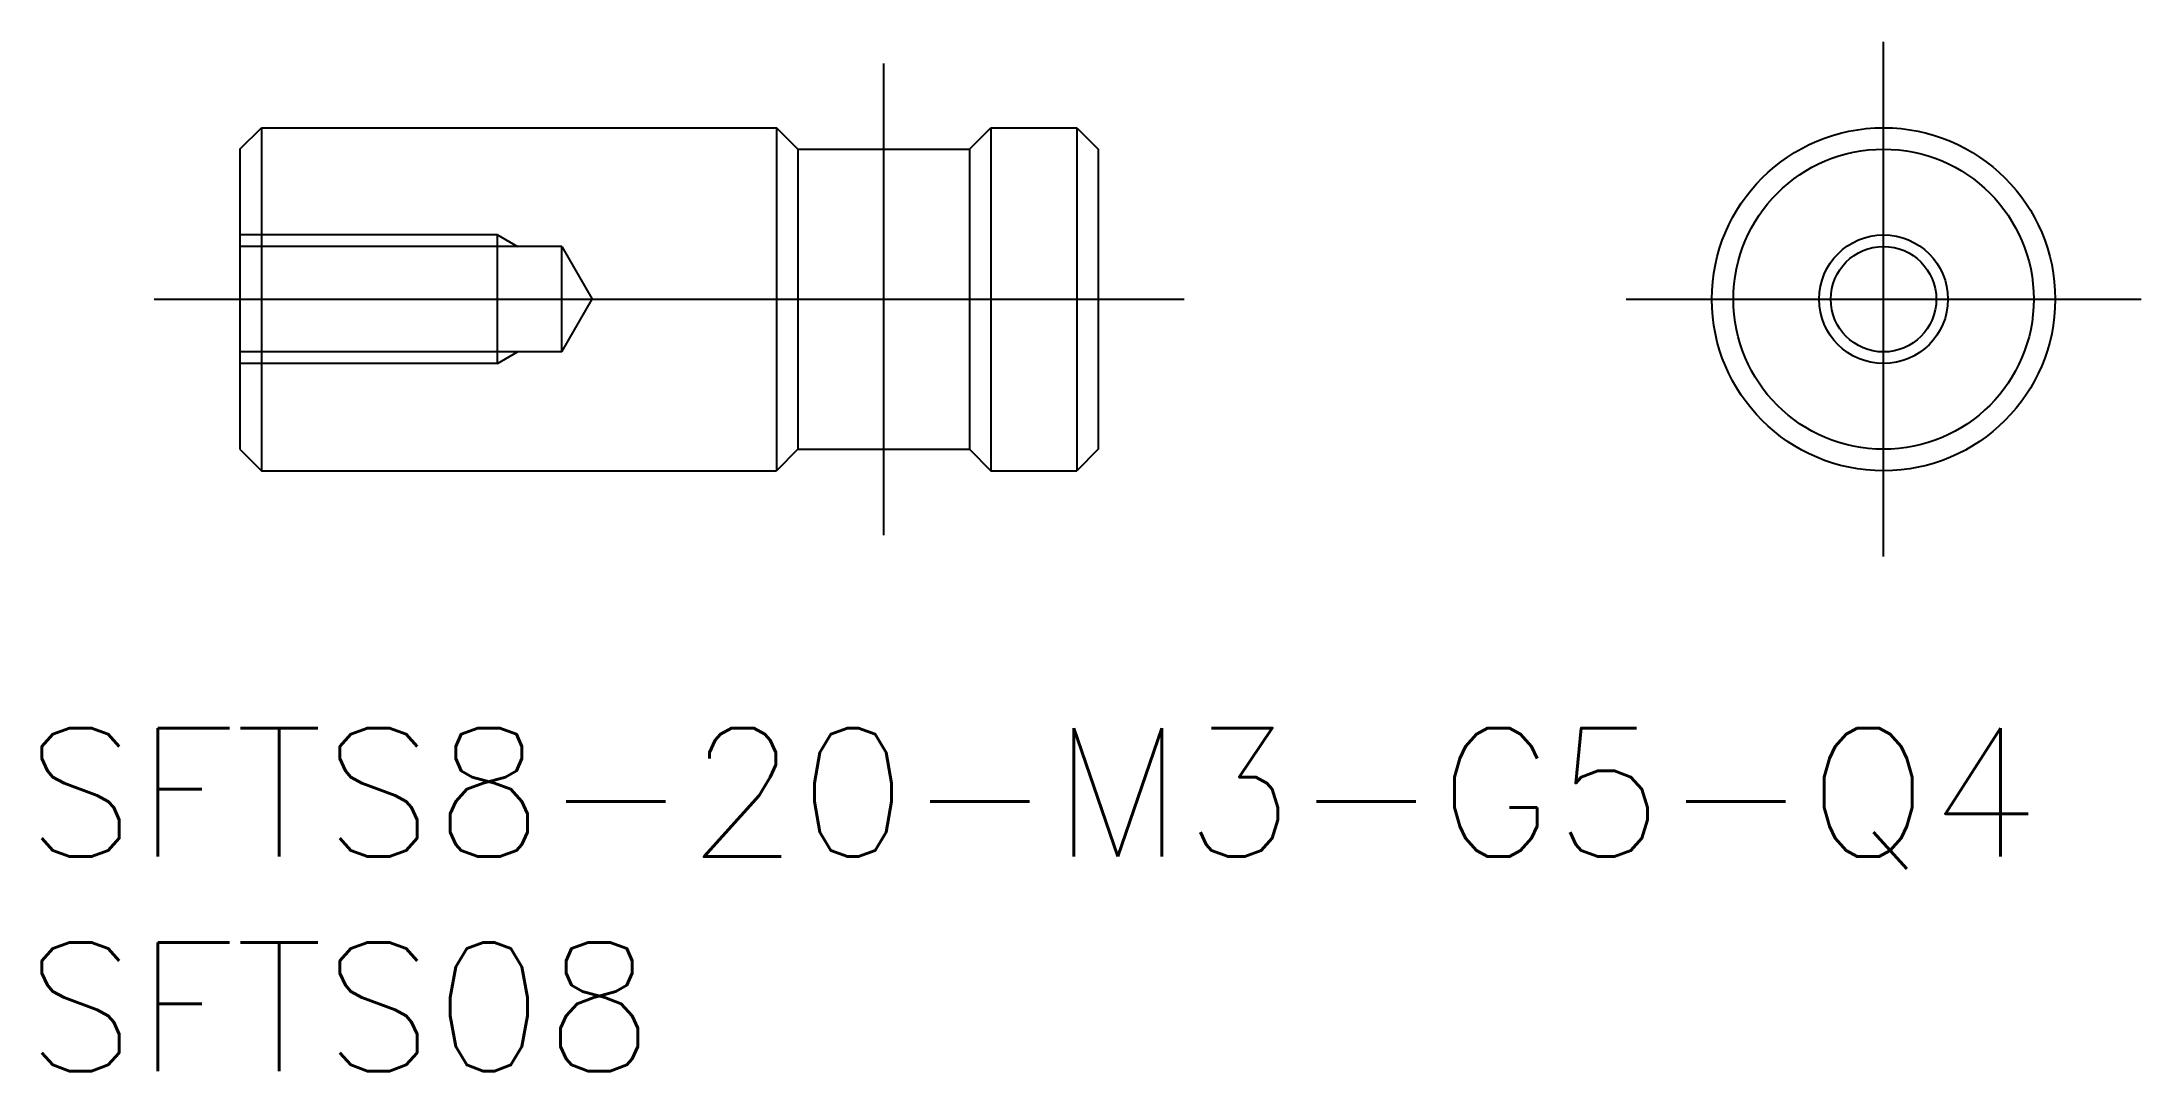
# Model space of a CAD drawing. Extents: x -42.9 to 6, y -18 to 6.
import ezdxf

# ---------------------------------------------------------------- set-up
doc = ezdxf.new("R2010")
doc.units = 0
doc.linetypes.add('CENTER', pattern=[50.8, 31.75, -6.35, 6.35, -6.35])
doc.linetypes.add('DASHED', pattern=[19.05, 12.7, -6.35])
doc.layers.get('0').update_dxf_attribs({"linetype": 'CONTINUOUS'})
doc.layers.add('CENTER', color=1, linetype='CONTINUOUS')
doc.styles.get("Standard").update_dxf_attribs({"font": 'txt.shx', "height": 3, "bigfont": 'bigfont.shx'})

# ---------------------------------------------------------------- blocks, each defined once
blk = doc.blocks.new('*U2')
at = {"color": 7, "linetype": 'CONTINUOUS'}
blk.add_text('SFTS08', height=3, dxfattribs=at).set_placement((-43.302, -18))
blk = doc.blocks.new('*U3')
at = {"color": 7, "linetype": 'CONTINUOUS'}
blk.add_text('SFTS8-20-M3-G5-Q4', height=3, dxfattribs=at).set_placement((-43.302, -13))

msp = doc.modelspace()

# ---------------------------------------------------------------- linework, layer by layer
at = {"color": 7, "linetype": 'CONTINUOUS'}
for p, q in [((-38.302, 3.5), (-37.802, 4)), ((-37.802, 4), (-37.802, -4)), ((-37.802, 4), (-25.802, 4)), ((-25.302, 3.5), (-25.802, 4)), ((-25.802, 4), (-25.802, -4)), ((-21.302, 3.5), (-20.802, 4)), ((-20.802, 4), (-18.802, 4)), ((-20.802, 4), (-20.802, -4)), ((-18.802, 4), (-18.802, -4)), ((-18.802, 4), (-18.302, 3.5)), ((-38.302, 3.5), (-38.302, -3.5)), ((-25.302, 3.5), (-25.302, -3.5)), ((-25.302, 3.5), (-21.302, 3.5)), ((-21.302, 3.5), (-21.302, -3.5)), ((-18.302, 3.5), (-18.302, -3.5)), ((-38.302, -3.5), (-37.802, -4)), ((-25.302, -3.5), (-25.802, -4)), ((-25.302, -3.5), (-21.302, -3.5)), ((-21.302, -3.5), (-20.802, -4)), ((-18.302, -3.5), (-18.802, -4)), ((-37.802, -4), (-25.802, -4)), ((-20.802, -4), (-18.802, -4))]:
    msp.add_line(p, q, dxfattribs=at)
at = {"color": 3, "linetype": 'DASHED'}
for p, q in [((-32.302, 1.5), (-38.302, 1.5)), ((-32.302, -1.5), (-32.302, 1.5)), ((-32.302, 1.5), (-31.833, 1.23)), ((-30.802, 1.23), (-38.302, 1.23)), ((-30.802, 1.23), (-30.092, 0)), ((-30.802, -1.23), (-30.802, 1.23)), ((-30.802, -1.23), (-30.092, 0)), ((-30.802, -1.23), (-38.302, -1.23)), ((-32.302, -1.5), (-31.833, -1.23)), ((-32.302, -1.5), (-38.302, -1.5))]:
    msp.add_line(p, q, dxfattribs=at)
at = {"color": 7, "linetype": 'CONTINUOUS'}
for radius in [4, 3.5]:
    msp.add_circle((0, 0), radius, dxfattribs=at)
at = {"color": 3, "linetype": 'DASHED'}
for radius in [1.5, 1.23]:
    msp.add_circle((0, 0), radius, dxfattribs=at)
at = {"layer": 'CENTER', "color": 1, "linetype": 'CENTER'}
for p, q in [((0, -6), (0, 6)), ((-23.302, 5.5), (-23.302, -5.5)), ((-40.302, 0), (-16.302, 0)), ((-6, 0), (6, 0))]:
    msp.add_line(p, q, dxfattribs=at)

# ---------------------------------------------------------------- block references
at = {"color": 7, "linetype": 'CONTINUOUS'}
for name in ['*U3', '*U2']:
    msp.add_blockref(name, (0, 0), dxfattribs=at)

doc.saveas('drawing.dxf')
